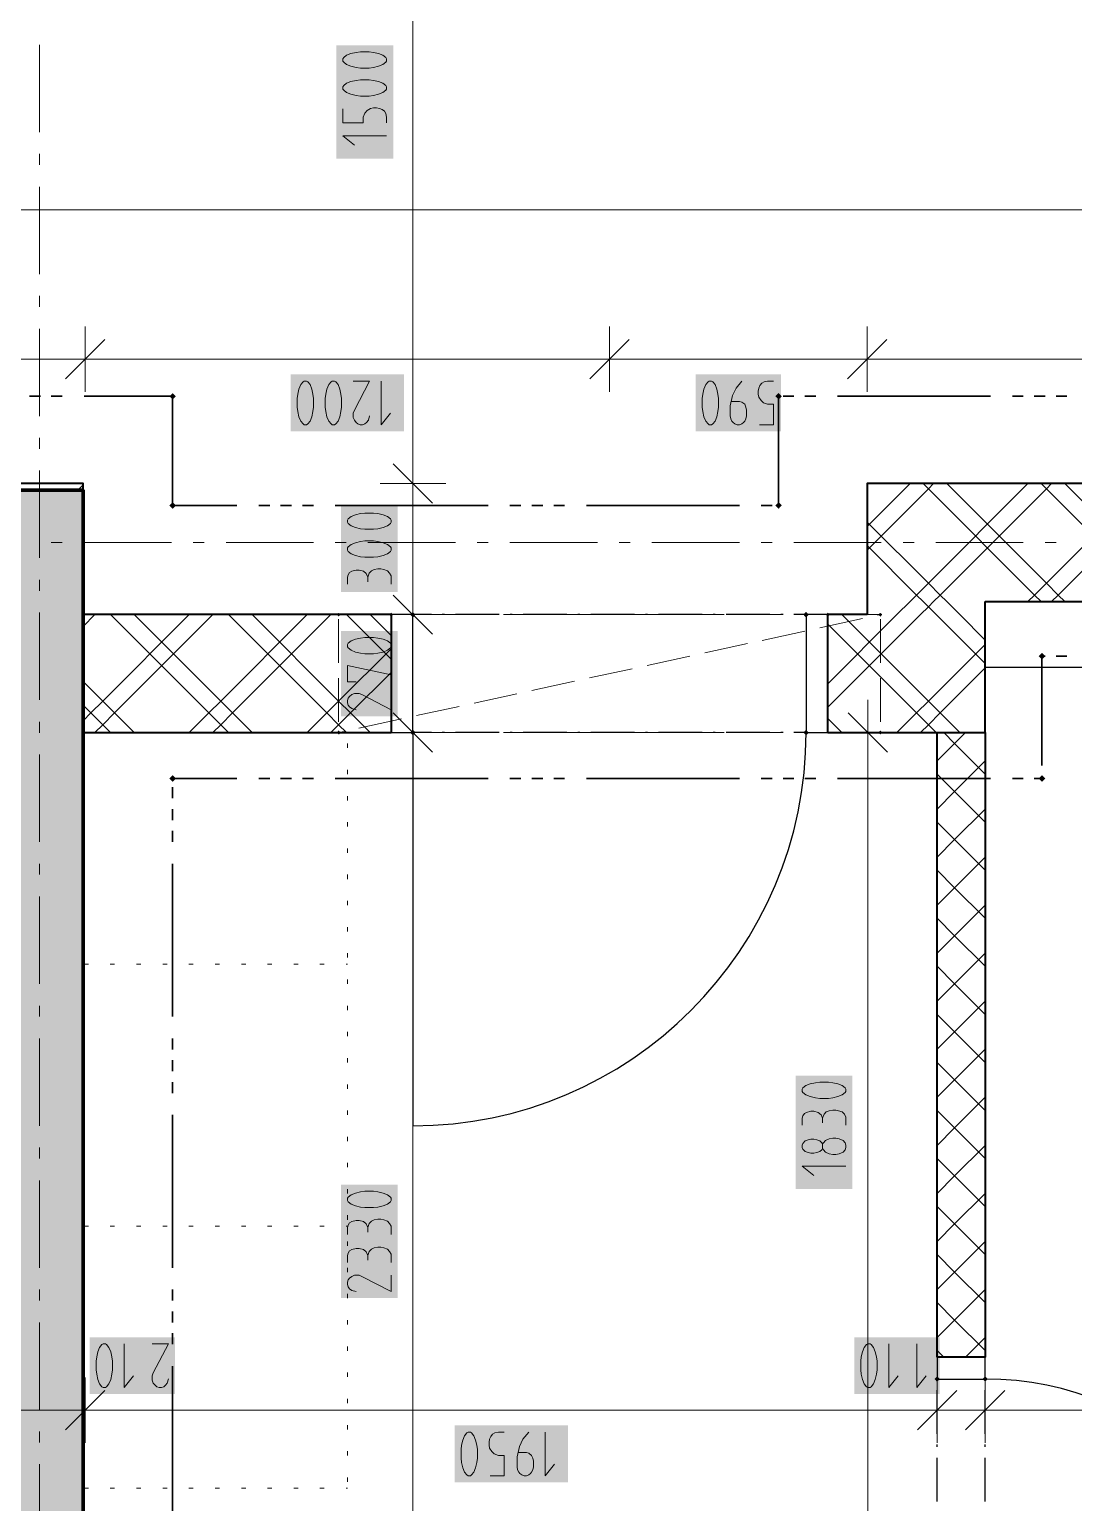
# Model space of a CAD drawing. Header units: millimetres. Extents: x 0 to 594, y 0 to 420.
# Drawn here: x 418.03 to 442.19, y 220.11 to 254.21 of the extents above; entities that cross this region are included whole.
import ezdxf

# ---------------------------------------------------------------- set-up
doc = ezdxf.new("R2010")
doc.units = ezdxf.units.MM
doc.header["$LTSCALE"] = 8
for name, color, linetype in [('PDF_Dvere', 7, 'Continuous'), ('PDF_Instalacni prizdivka do 1m', 7, 'Continuous'), ('PDF_Koty delkove', 7, 'Continuous'), ('PDF_Nabytek', 7, 'Continuous'), ('PDF_Osy hlavni', 7, 'Continuous'), ('PDF_Pozarni useky', 7, 'Continuous'), ('PDF_Preklady', 7, 'Continuous'), ('PDF_Pricky zdene', 7, 'Continuous'), ('PDF_Steny akusticke', 7, 'Continuous'), ('PDF_Steny obvodove nosne', 7, 'Continuous')]:
    doc.layers.add(name, color=color, linetype=linetype)

msp = doc.modelspace()

# ---------------------------------------------------------------- linework, layer by layer
at = {"layer": 'PDF_Dvere', "lineweight": 25}
for points in [[(426.902, 240.661), (426.396, 240.661), (426.396, 237.931), (426.902, 237.931)], [(436.506, 240.661), (436, 240.661), (436, 237.931), (436.506, 237.931)], [(439.033, 223.474), (439.033, 222.969), (440.145, 222.969), (440.145, 223.474)]]:
    msp.add_lwpolyline(points, close=True, dxfattribs=at)
for points in [[(427.329, 240.661), (426.902, 240.661)], [(427.632, 240.661), (427.582, 240.661)], [(428.896, 240.661), (427.885, 240.661)], [(429.199, 240.661), (429.149, 240.661)], [(430.463, 240.661), (429.452, 240.661)], [(430.766, 240.661), (430.716, 240.661)], [(432.03, 240.661), (431.019, 240.661)], [(432.333, 240.661), (432.283, 240.661)], [(433.597, 240.661), (432.586, 240.661)], [(433.9, 240.661), (433.85, 240.661)], [(435.164, 240.661), (434.153, 240.661)], [(435.467, 240.661), (435.417, 240.661)], [(436, 240.661), (435.72, 240.661)], [(427.632, 237.931), (427.582, 237.931)], [(428.896, 237.931), (427.885, 237.931)], [(429.199, 237.931), (429.149, 237.931)], [(430.463, 237.931), (429.452, 237.931)], [(430.766, 237.931), (430.716, 237.931)], [(432.03, 237.931), (431.019, 237.931)], [(432.333, 237.931), (432.283, 237.931)], [(433.597, 237.931), (432.586, 237.931)], [(433.9, 237.931), (433.85, 237.931)], [(435.164, 237.931), (434.153, 237.931)], [(435.467, 237.931), (435.417, 237.931)], [(439.033, 222.966), (439.033, 222.969)], [(439.033, 221.703), (439.033, 222.714)], [(440.145, 221.703), (440.145, 222.714)], [(439.033, 221.399), (439.033, 221.45)], [(440.145, 221.399), (440.145, 221.45)], [(439.033, 220.136), (439.033, 221.147)], [(440.145, 220.136), (440.145, 221.147)]]:
    msp.add_lwpolyline(points, dxfattribs=at)
for points in [[(427.329, 237.931), (426.902, 237.931), (426.902, 228.832, 0.414213), (436, 237.931), (435.72, 237.931)], [(440.145, 216.446), (440.145, 215.892), (447.222, 215.892, 0.414213), (440.145, 222.969), (440.145, 222.966)]]:
    msp.add_lwpolyline(points, format="xyb", dxfattribs=at)
at = {"layer": 'PDF_Dvere', "lineweight": 25, "transparency": 33554559}
for points in [[(426.965, 240.661), (426.902, 240.597), (426.902, 240.724), (426.839, 240.661)], [(436.064, 240.661), (436, 240.597), (436, 240.724), (435.937, 240.661)], [(426.965, 237.931), (426.902, 237.868), (426.902, 237.994), (426.839, 237.931)], [(436.064, 237.931), (436, 237.868), (436, 237.994), (435.937, 237.931)], [(439.033, 222.905), (438.97, 222.969), (439.097, 222.969), (439.033, 223.032)], [(440.145, 222.905), (440.082, 222.969), (440.209, 222.969), (440.145, 223.032)]]:
    msp.add_solid(points, dxfattribs=at)
at = {"layer": 'PDF_Instalacni prizdivka do 1m', "lineweight": 25}
msp.add_lwpolyline([(449.194, 240.964), (440.145, 240.964), (440.145, 239.448), (449.194, 239.448)], close=True, dxfattribs=at)
at = {"layer": 'PDF_Koty delkove', "lineweight": 18}
for points in [[(426.902, 158.52), (426.902, 191.358), (426.902, 209.203), (426.902, 212.91), (426.902, 214.375), (426.902, 237.931), (426.902, 240.661), (426.902, 243.694), (426.902, 258.858), (426.902, 261.891), (426.902, 264.621), (426.902, 288.176), (426.902, 289.642), (426.902, 344.032)], [(425.888, 253.69), (425.686, 253.69), (425.586, 253.676), (425.468, 253.649), (425.367, 253.609), (425.299, 253.556), (425.283, 253.528), (425.283, 253.475), (425.299, 253.447), (425.367, 253.394), (425.468, 253.353), (425.586, 253.325), (425.686, 253.312), (425.888, 253.312), (425.99, 253.325), (426.108, 253.353), (426.209, 253.394), (426.277, 253.447), (426.294, 253.475), (426.294, 253.528), (426.277, 253.556), (426.209, 253.609)], [(426.209, 253.609), (426.108, 253.649), (425.99, 253.676), (425.888, 253.69)], [(425.283, 252.367), (425.283, 252.043), (425.754, 252.043), (425.754, 252.178), (425.788, 252.272), (425.839, 252.327), (425.923, 252.38), (425.99, 252.394), (426.057, 252.394), (426.125, 252.38)], [(426.125, 252.38), (426.192, 252.353), (426.242, 252.313), (426.277, 252.259), (426.294, 252.178), (426.294, 252.043)], [(426.294, 251.746), (425.283, 251.746), (425.552, 251.53)], [(511.924, 250.029), (492.486, 250.029), (472.901, 250.029), (471.435, 250.029), (163.798, 250.029)], [(419.32, 247.333), (419.32, 246.575), (419.32, 245.817)], [(431.451, 247.333), (431.451, 246.575), (431.451, 245.817)], [(437.416, 247.333), (437.416, 246.575), (437.416, 245.817)], [(419.774, 247.03), (418.865, 246.12)], [(431.906, 247.03), (430.996, 246.12)], [(437.871, 247.03), (436.961, 246.12)], [(545.994, 246.575), (534.57, 246.575), (511.924, 246.575), (503.432, 246.575), (489.678, 246.575), (489.075, 246.575), (487.106, 246.575), (483.01, 246.575), (472.901, 246.575), (471.435, 246.575), (470.074, 246.575), (437.416, 246.575), (431.451, 246.575), (419.32, 246.575), (408.047, 246.575)], [(424.238, 245.362), (424.264, 245.243), (424.305, 245.142), (424.358, 245.075), (424.386, 245.058), (424.439, 245.058), (424.467, 245.075), (424.52, 245.142), (424.561, 245.243), (424.589, 245.362), (424.602, 245.462), (424.602, 245.664), (424.589, 245.765), (424.561, 245.883), (424.52, 245.985), (424.467, 246.052), (424.439, 246.069), (424.386, 246.069), (424.358, 246.052), (424.305, 245.985), (424.264, 245.883), (424.238, 245.765), (424.224, 245.664)], [(425.52, 246.069), (425.898, 246.069), (425.547, 245.395), (425.52, 245.327), (425.52, 245.226), (425.547, 245.16), (425.587, 245.109), (425.628, 245.075), (425.682, 245.058), (425.736, 245.058), (425.79, 245.075), (425.83, 245.109), (425.871, 245.16), (425.898, 245.26)], [(426.168, 246.069), (426.168, 245.058), (426.384, 245.327)], [(433.933, 245.883), (433.893, 245.985), (433.839, 246.052), (433.812, 246.069), (433.758, 246.069), (433.731, 246.052), (433.677, 245.985), (433.637, 245.883), (433.61, 245.765), (433.596, 245.664)], [(433.596, 245.664), (433.596, 245.462), (433.61, 245.362), (433.637, 245.243), (433.677, 245.142), (433.731, 245.075), (433.758, 245.058), (433.812, 245.058), (433.839, 245.075), (433.893, 245.142), (433.933, 245.243), (433.961, 245.362), (433.974, 245.462), (433.974, 245.664), (433.961, 245.765), (433.933, 245.883)], [(434.514, 246.069), (434.379, 245.901), (434.298, 245.732), (434.244, 245.496), (434.244, 245.26), (434.258, 245.193), (434.285, 245.142), (434.311, 245.109), (434.352, 245.075), (434.406, 245.058), (434.46, 245.058), (434.514, 245.075), (434.554, 245.109), (434.581, 245.142), (434.609, 245.193), (434.623, 245.26), (434.623, 245.395), (434.609, 245.462), (434.581, 245.53), (434.514, 245.58), (434.46, 245.597), (434.271, 245.597)], [(434.919, 245.058), (435.243, 245.058), (435.243, 245.53), (435.108, 245.53), (435.014, 245.564), (434.96, 245.615), (434.906, 245.698), (434.892, 245.765), (434.892, 245.833), (434.906, 245.901), (434.933, 245.967), (434.973, 246.018), (435.027, 246.052), (435.108, 246.069), (435.243, 246.069)], [(424.224, 245.664), (424.224, 245.462), (424.238, 245.362)], [(427.357, 243.239), (426.447, 244.149)], [(427.66, 243.694), (426.902, 243.694), (426.144, 243.694)], [(425.991, 242.366), (425.789, 242.366), (425.689, 242.353), (425.57, 242.326), (425.469, 242.285), (425.401, 242.232), (425.385, 242.204), (425.385, 242.151), (425.401, 242.123), (425.469, 242.07)], [(425.469, 242.07), (425.57, 242.029), (425.689, 242.002), (425.789, 241.988), (425.991, 241.988), (426.092, 242.002), (426.21, 242.029), (426.311, 242.07), (426.379, 242.123), (426.396, 242.151), (426.396, 242.204), (426.379, 242.232), (426.311, 242.285), (426.21, 242.326), (426.092, 242.353), (425.991, 242.366)], [(425.385, 241.368), (425.385, 241.53), (425.401, 241.584), (425.436, 241.637), (425.486, 241.665), (425.586, 241.692), (425.654, 241.692), (425.755, 241.665), (425.823, 241.611), (425.856, 241.53), (425.856, 241.422)], [(426.396, 241.368), (426.396, 241.556), (426.362, 241.624), (426.311, 241.678), (426.227, 241.705), (426.16, 241.718), (426.092, 241.718), (426.008, 241.705), (425.941, 241.678), (425.891, 241.624), (425.856, 241.53)], [(427.357, 240.206), (426.447, 241.116)], [(427.66, 240.661), (426.902, 240.661), (426.144, 240.661)], [(425.991, 240.133), (425.789, 240.133), (425.689, 240.119), (425.57, 240.093), (425.469, 240.052), (425.401, 239.999), (425.385, 239.971), (425.385, 239.918), (425.401, 239.89), (425.469, 239.837), (425.57, 239.796), (425.689, 239.769), (425.789, 239.755), (425.991, 239.755), (426.092, 239.769), (426.21, 239.796), (426.311, 239.837), (426.379, 239.89), (426.396, 239.918), (426.396, 239.971), (426.379, 239.999), (426.311, 240.052), (426.21, 240.093), (426.092, 240.119), (425.991, 240.133)], [(425.586, 239.107), (425.385, 239.107), (425.385, 239.485), (426.396, 239.27)], [(426.396, 238.837), (426.396, 238.459), (425.722, 238.81), (425.654, 238.837), (425.553, 238.837), (425.486, 238.81), (425.436, 238.77), (425.401, 238.729), (425.385, 238.675), (425.385, 238.622), (425.401, 238.567), (425.436, 238.527), (425.486, 238.486), (425.586, 238.459)], [(437.428, 237.931), (437.428, 238.689)], [(427.357, 237.476), (426.447, 238.386)], [(437.883, 237.476), (436.973, 238.386)], [(427.66, 237.931), (426.902, 237.931), (426.144, 237.931)], [(438.186, 237.931), (437.428, 237.931), (436.67, 237.931)], [(437.428, 214.375), (437.428, 219.43), (437.428, 237.931)], [(436.517, 229.842), (436.315, 229.842), (436.215, 229.828), (436.097, 229.802), (435.996, 229.761), (435.928, 229.708), (435.912, 229.68), (435.912, 229.627), (435.928, 229.599), (435.996, 229.546), (436.097, 229.505), (436.215, 229.477), (436.315, 229.464), (436.517, 229.464), (436.618, 229.477), (436.737, 229.505), (436.838, 229.546)], [(436.838, 229.546), (436.905, 229.599), (436.923, 229.627), (436.923, 229.68), (436.905, 229.708), (436.838, 229.761), (436.737, 229.802), (436.618, 229.828), (436.517, 229.842)], [(435.912, 228.843), (435.912, 229.005), (435.928, 229.059), (435.962, 229.113), (436.013, 229.14), (436.113, 229.167), (436.181, 229.167), (436.282, 229.14), (436.349, 229.086), (436.383, 229.005), (436.383, 228.897)], [(436.923, 228.843), (436.923, 229.032), (436.888, 229.099), (436.838, 229.153), (436.754, 229.18), (436.686, 229.194), (436.618, 229.194), (436.534, 229.18), (436.468, 229.153), (436.417, 229.099), (436.383, 229.005)], [(436.113, 228.195), (436.046, 228.209), (435.978, 228.236), (435.928, 228.29), (435.912, 228.33), (435.912, 228.384), (435.928, 228.424), (435.978, 228.479), (436.046, 228.505), (436.113, 228.519), (436.181, 228.519), (436.248, 228.505), (436.315, 228.479), (436.366, 228.438), (436.383, 228.411)], [(436.383, 228.303), (436.366, 228.276), (436.315, 228.236), (436.248, 228.209), (436.181, 228.195), (436.113, 228.195)], [(436.923, 227.898), (435.912, 227.898), (436.181, 227.682)], [(425.385, 226.316), (425.385, 226.478), (425.401, 226.532), (425.436, 226.586), (425.486, 226.613), (425.586, 226.64), (425.654, 226.64), (425.755, 226.613), (425.823, 226.559), (425.856, 226.478), (425.856, 226.37)], [(426.311, 226.626), (426.227, 226.653), (426.16, 226.667), (426.092, 226.667), (426.008, 226.653), (425.941, 226.626), (425.891, 226.572), (425.856, 226.478)], [(426.396, 226.316), (426.396, 226.505), (426.362, 226.572), (426.311, 226.626)], [(425.385, 225.668), (425.385, 225.83), (425.401, 225.884), (425.436, 225.937), (425.486, 225.965), (425.586, 225.992), (425.654, 225.992), (425.755, 225.965), (425.823, 225.911), (425.856, 225.83), (425.856, 225.722)], [(426.396, 225.668), (426.396, 225.856), (426.362, 225.924), (426.311, 225.978), (426.227, 226.005), (426.16, 226.018), (426.092, 226.018), (426.008, 226.005), (425.941, 225.978), (425.891, 225.924), (425.856, 225.83)], [(426.396, 225.37), (426.396, 224.992), (425.722, 225.344), (425.654, 225.37), (425.553, 225.37), (425.486, 225.344), (425.436, 225.303), (425.401, 225.263), (425.385, 225.208), (425.385, 225.155), (425.401, 225.101), (425.436, 225.06), (425.486, 225.02), (425.586, 224.992)], [(419.907, 222.96), (419.934, 223.079), (419.948, 223.179), (419.948, 223.381), (419.934, 223.482), (419.907, 223.6), (419.866, 223.701), (419.813, 223.769), (419.785, 223.786), (419.732, 223.786), (419.704, 223.769), (419.651, 223.701), (419.61, 223.6), (419.584, 223.482), (419.57, 223.381)], [(420.218, 223.786), (420.218, 222.775), (420.433, 223.044)], [(420.866, 223.786), (421.244, 223.786), (420.893, 223.112), (420.866, 223.044), (420.866, 222.943), (420.893, 222.876), (420.933, 222.826), (420.974, 222.792), (421.028, 222.775), (421.081, 222.775), (421.136, 222.792), (421.176, 222.826), (421.217, 222.876), (421.244, 222.977)], [(437.602, 222.961), (437.63, 223.079), (437.643, 223.179), (437.643, 223.381), (437.63, 223.482), (437.602, 223.601), (437.561, 223.702), (437.508, 223.769), (437.48, 223.787), (437.427, 223.787), (437.399, 223.769), (437.346, 223.702), (437.305, 223.601), (437.279, 223.482), (437.265, 223.381)], [(437.913, 223.787), (437.913, 222.776), (438.129, 223.045)], [(438.561, 223.787), (438.561, 222.776), (438.777, 223.045)], [(419.57, 223.381), (419.57, 223.179), (419.584, 223.079), (419.61, 222.96), (419.651, 222.859), (419.704, 222.792), (419.732, 222.775), (419.785, 222.775), (419.813, 222.792), (419.866, 222.859), (419.907, 222.96)], [(437.265, 223.381), (437.265, 223.179), (437.279, 223.079), (437.305, 222.961), (437.346, 222.86), (437.399, 222.792), (437.427, 222.776), (437.48, 222.776), (437.508, 222.792), (437.561, 222.86), (437.602, 222.961)], [(419.32, 223.006), (419.32, 222.248), (419.32, 221.49)], [(439.033, 223.006), (439.033, 222.248), (439.033, 221.49)], [(440.145, 222.248), (440.145, 223.006)], [(419.774, 222.703), (418.865, 221.793)], [(439.488, 222.703), (438.578, 221.793)], [(440.6, 222.703), (439.691, 221.793)], [(417.197, 222.248), (419.32, 222.248), (439.033, 222.248), (440.145, 222.248), (449.194, 222.248), (456.725, 222.248), (458.443, 222.248), (459.303, 222.248), (461.73, 222.248), (462.589, 222.248), (464.308, 222.248), (480.887, 222.248), (483.01, 222.248), (495.142, 222.248)], [(440.145, 222.248), (440.145, 221.49)], [(428.69, 220.731), (429.014, 220.731), (429.014, 221.203), (428.879, 221.203), (428.785, 221.237), (428.73, 221.288), (428.677, 221.371), (428.663, 221.438), (428.663, 221.506), (428.677, 221.574), (428.704, 221.64), (428.744, 221.691), (428.798, 221.725), (428.879, 221.742)], [(428.879, 221.742), (429.014, 221.742)], [(429.581, 221.742), (429.446, 221.574), (429.365, 221.405), (429.311, 221.169), (429.311, 220.933), (429.325, 220.866), (429.352, 220.815), (429.378, 220.782), (429.419, 220.748), (429.473, 220.731), (429.527, 220.731), (429.581, 220.748), (429.621, 220.782), (429.648, 220.815), (429.676, 220.866), (429.69, 220.933), (429.69, 221.068), (429.676, 221.135), (429.648, 221.203), (429.581, 221.253), (429.527, 221.27), (429.338, 221.27)], [(429.959, 221.742), (429.959, 220.731), (430.175, 221)]]:
    msp.add_lwpolyline(points, dxfattribs=at)
for points in [[(425.888, 253.042), (425.686, 253.042), (425.586, 253.028), (425.468, 253.001), (425.367, 252.961), (425.299, 252.907), (425.283, 252.88), (425.283, 252.826), (425.299, 252.799), (425.367, 252.745), (425.468, 252.705), (425.586, 252.677), (425.686, 252.664), (425.888, 252.664), (425.99, 252.677), (426.108, 252.705), (426.209, 252.745), (426.277, 252.799), (426.294, 252.826), (426.294, 252.88), (426.277, 252.907), (426.209, 252.961), (426.108, 253.001), (425.99, 253.028)], [(424.872, 245.664), (424.872, 245.462), (424.886, 245.362), (424.913, 245.243), (424.953, 245.142), (425.007, 245.075), (425.034, 245.058), (425.088, 245.058), (425.115, 245.075), (425.169, 245.142), (425.209, 245.243), (425.237, 245.362), (425.25, 245.462), (425.25, 245.664), (425.237, 245.765), (425.209, 245.883), (425.169, 245.985), (425.115, 246.052), (425.088, 246.069), (425.034, 246.069), (425.007, 246.052), (424.953, 245.985), (424.913, 245.883), (424.886, 245.765)], [(425.991, 243.014), (425.789, 243.014), (425.689, 243.001), (425.57, 242.974), (425.469, 242.933), (425.401, 242.88), (425.385, 242.852), (425.385, 242.799), (425.401, 242.771), (425.469, 242.718), (425.57, 242.677), (425.689, 242.65), (425.789, 242.636), (425.991, 242.636), (426.092, 242.65), (426.21, 242.677), (426.311, 242.718), (426.379, 242.771), (426.396, 242.799), (426.396, 242.852), (426.379, 242.88), (426.311, 242.933), (426.21, 242.974), (426.092, 243.001)], [(436.686, 228.546), (436.618, 228.546), (436.534, 228.532), (436.45, 228.492), (436.4, 228.438), (436.383, 228.411), (436.383, 228.303), (436.4, 228.276), (436.45, 228.222), (436.534, 228.181), (436.618, 228.168), (436.686, 228.168), (436.77, 228.181), (436.855, 228.222), (436.905, 228.276), (436.923, 228.33), (436.923, 228.384), (436.905, 228.438), (436.855, 228.492), (436.77, 228.532)], [(425.991, 227.315), (425.789, 227.315), (425.689, 227.301), (425.57, 227.274), (425.469, 227.234), (425.401, 227.18), (425.385, 227.153), (425.385, 227.099), (425.401, 227.072), (425.469, 227.018), (425.57, 226.978), (425.689, 226.95), (425.789, 226.936), (425.991, 226.936), (426.092, 226.95), (426.21, 226.978), (426.311, 227.018), (426.379, 227.072), (426.396, 227.099), (426.396, 227.153), (426.379, 227.18), (426.311, 227.234), (426.21, 227.274), (426.092, 227.301)], [(428.015, 221.337), (428.015, 221.135), (428.029, 221.035), (428.056, 220.916), (428.096, 220.815), (428.15, 220.748), (428.177, 220.731), (428.231, 220.731), (428.258, 220.748), (428.312, 220.815), (428.352, 220.916), (428.38, 221.035), (428.393, 221.135), (428.393, 221.337), (428.38, 221.438), (428.352, 221.556), (428.312, 221.658), (428.258, 221.725), (428.231, 221.742), (428.177, 221.742), (428.15, 221.725), (428.096, 221.658), (428.056, 221.556), (428.029, 221.438)]]:
    msp.add_lwpolyline(points, close=True, dxfattribs=at)
at = {"layer": 'PDF_Koty delkove', "color": 7, "lineweight": 18, "true_color": 0xffffff, "transparency": 33554559}
for points in [[(426.446, 251.216), (426.446, 253.841), (425.131, 251.216), (425.131, 253.841)], [(426.698, 246.221), (424.073, 246.221), (426.698, 244.907), (424.073, 244.907)], [(435.422, 246.221), (433.445, 246.221), (435.422, 244.907), (433.445, 244.907)], [(426.548, 241.188), (426.548, 243.166), (425.234, 241.188), (425.234, 243.166)], [(426.548, 238.307), (426.548, 240.285), (425.234, 238.307), (425.234, 240.285)], [(437.074, 227.368), (437.074, 229.993), (435.76, 227.368), (435.76, 229.993)], [(426.548, 224.841), (426.548, 227.466), (425.234, 224.841), (425.234, 227.466)], [(421.396, 223.938), (419.418, 223.938), (421.396, 222.624), (419.418, 222.624)], [(439.091, 223.938), (437.114, 223.938), (439.091, 222.624), (437.114, 222.624)], [(430.489, 221.894), (427.864, 221.894), (430.489, 220.58), (427.864, 220.58)]]:
    msp.add_solid(points, dxfattribs=at)
at = {"layer": 'PDF_Nabytek', "lineweight": 13}
for points in [[(425.385, 237.931), (425.385, 237.931)], [(425.385, 237.575), (425.385, 237.676)], [(425.385, 236.968), (425.385, 237.069)], [(425.385, 236.362), (425.385, 236.463)], [(425.385, 235.755), (425.385, 235.856)], [(425.385, 235.149), (425.385, 235.25)], [(425.385, 234.542), (425.385, 234.643)], [(425.385, 233.935), (425.385, 234.036)], [(425.385, 233.329), (425.385, 233.43)], [(419.392, 232.573), (419.32, 232.573)], [(419.32, 232.573), (419.32, 232.573)], [(419.999, 232.573), (419.898, 232.573)], [(420.605, 232.573), (420.504, 232.573)], [(421.212, 232.573), (421.111, 232.573)], [(421.819, 232.573), (421.717, 232.573)], [(422.425, 232.573), (422.324, 232.573)], [(423.032, 232.573), (422.931, 232.573)], [(423.638, 232.573), (423.537, 232.573)], [(424.245, 232.573), (424.144, 232.573)], [(424.851, 232.573), (424.75, 232.573)], [(425.385, 232.573), (425.357, 232.573)], [(425.385, 232.722), (425.385, 232.823)], [(425.385, 232.573), (425.385, 232.573)], [(425.385, 232.116), (425.385, 232.217)], [(425.385, 231.509), (425.385, 231.61)], [(425.385, 230.902), (425.385, 231.004)], [(425.385, 230.296), (425.385, 230.397)], [(425.385, 229.689), (425.385, 229.79)], [(425.385, 229.083), (425.385, 229.184)], [(425.385, 228.476), (425.385, 228.577)], [(425.385, 227.87), (425.385, 227.971)], [(425.385, 227.263), (425.385, 227.364)], [(425.385, 226.656), (425.385, 226.758)], [(419.392, 226.507), (419.32, 226.507)], [(419.32, 226.507), (419.32, 226.507)], [(419.999, 226.507), (419.898, 226.507)], [(420.605, 226.507), (420.504, 226.507)], [(421.212, 226.507), (421.111, 226.507)], [(421.819, 226.507), (421.717, 226.507)], [(422.425, 226.507), (422.324, 226.507)], [(423.032, 226.507), (422.931, 226.507)], [(423.638, 226.507), (423.537, 226.507)], [(424.245, 226.507), (424.144, 226.507)], [(424.851, 226.507), (424.75, 226.507)], [(425.385, 226.507), (425.357, 226.507)], [(425.385, 226.507), (425.385, 226.507)], [(425.385, 226.05), (425.385, 226.151)], [(425.385, 225.443), (425.385, 225.544)], [(425.385, 224.837), (425.385, 224.938)], [(425.385, 224.23), (425.385, 224.331)], [(425.385, 223.624), (425.385, 223.725)], [(425.385, 223.017), (425.385, 223.118)], [(425.385, 222.41), (425.385, 222.511)], [(425.385, 221.804), (425.385, 221.905)], [(425.385, 221.197), (425.385, 221.298)], [(425.385, 220.591), (425.385, 220.692)], [(419.392, 220.441), (419.32, 220.441)], [(419.32, 220.441), (419.32, 220.441)], [(419.999, 220.441), (419.898, 220.441)], [(420.605, 220.441), (420.504, 220.441)], [(421.212, 220.441), (421.111, 220.441)], [(421.819, 220.441), (421.717, 220.441)], [(422.425, 220.441), (422.324, 220.441)], [(423.032, 220.441), (422.931, 220.441)], [(423.638, 220.441), (423.537, 220.441)], [(424.245, 220.441), (424.144, 220.441)], [(424.851, 220.441), (424.75, 220.441)], [(425.385, 220.441), (425.357, 220.441)], [(425.385, 220.441), (425.385, 220.441)]]:
    msp.add_lwpolyline(points, dxfattribs=at)
at = {"layer": 'PDF_Osy hlavni', "lineweight": 18}
for points in [[(418.258, 251.83), (418.258, 253.851)], [(418.258, 251.071), (418.258, 251.324)], [(418.258, 248.544), (418.258, 250.566)], [(418.258, 247.786), (418.258, 248.038)], [(418.258, 245.258), (418.258, 247.28)], [(418.258, 244.5), (418.258, 244.753)], [(418.258, 241.973), (418.258, 243.995)], [(418.786, 242.329), (418.533, 242.329)], [(421.313, 242.329), (419.291, 242.329)], [(422.071, 242.329), (421.819, 242.329)], [(424.599, 242.329), (422.577, 242.329)], [(425.357, 242.329), (425.104, 242.329)], [(427.884, 242.329), (425.862, 242.329)], [(428.643, 242.329), (428.39, 242.329)], [(431.17, 242.329), (429.148, 242.329)], [(431.928, 242.329), (431.675, 242.329)], [(434.456, 242.329), (432.434, 242.329)], [(435.214, 242.329), (434.961, 242.329)], [(437.741, 242.329), (435.719, 242.329)], [(438.5, 242.329), (438.247, 242.329)], [(441.027, 242.329), (439.005, 242.329)], [(441.785, 242.329), (441.532, 242.329)], [(418.258, 241.214), (418.258, 241.467)], [(418.258, 238.687), (418.258, 240.709)], [(418.258, 237.929), (418.258, 238.181)], [(418.258, 235.401), (418.258, 237.423)], [(418.258, 234.643), (418.258, 234.896)], [(418.258, 232.116), (418.258, 234.138)], [(418.258, 231.357), (418.258, 231.61)], [(418.258, 228.83), (418.258, 230.852)], [(418.258, 228.072), (418.258, 228.325)], [(418.258, 225.544), (418.258, 227.566)], [(418.258, 224.786), (418.258, 225.039)], [(418.258, 222.259), (418.258, 224.281)], [(418.258, 221.5), (418.258, 221.753)], [(418.258, 218.973), (418.258, 220.995)]]:
    msp.add_lwpolyline(points, dxfattribs=at)
at = {"layer": 'PDF_Pozarni useky', "lineweight": 30}
for points in [[(418.28, 245.716), (418.027, 245.716)], [(418.786, 245.716), (418.533, 245.716)], [(421.341, 245.716), (419.291, 245.716)], [(421.341, 243.188), (421.341, 245.716)], [(435.364, 243.188), (435.364, 245.716)], [(435.719, 245.716), (435.467, 245.716)], [(436.225, 245.716), (435.972, 245.716)], [(440.269, 245.716), (436.73, 245.716)], [(441.027, 245.716), (440.774, 245.716)], [(441.532, 245.716), (441.28, 245.716)], [(442.038, 245.716), (441.785, 245.716)], [(422.83, 243.188), (421.341, 243.188)], [(423.588, 243.188), (423.335, 243.188)], [(424.093, 243.188), (423.84, 243.188)], [(424.599, 243.188), (424.346, 243.188)], [(428.643, 243.188), (425.104, 243.188)], [(429.401, 243.188), (429.148, 243.188)], [(429.906, 243.188), (429.654, 243.188)], [(430.412, 243.188), (430.159, 243.188)], [(434.456, 243.188), (430.917, 243.188)], [(435.214, 243.188), (434.961, 243.188)], [(441.532, 239.7), (441.46, 239.7)], [(441.46, 237.17), (441.46, 239.7)], [(442.038, 239.7), (441.785, 239.7)], [(422.83, 236.87), (421.341, 236.87)], [(421.341, 236.412), (421.341, 236.665)], [(423.588, 236.87), (423.335, 236.87)], [(424.093, 236.87), (423.84, 236.87)], [(424.599, 236.87), (424.346, 236.87)], [(428.643, 236.87), (425.104, 236.87)], [(429.401, 236.87), (429.148, 236.87)], [(429.906, 236.87), (429.654, 236.87)], [(430.412, 236.87), (430.159, 236.87)], [(434.456, 236.87), (430.917, 236.87)], [(435.214, 236.87), (434.961, 236.87)], [(435.719, 236.87), (435.467, 236.87)], [(436.225, 236.87), (435.972, 236.87)], [(440.269, 236.87), (436.73, 236.87)], [(441.027, 236.87), (440.774, 236.87)], [(441.46, 236.87), (441.28, 236.87)], [(421.341, 235.907), (421.341, 236.16)], [(421.341, 235.401), (421.341, 235.654)], [(421.341, 231.357), (421.341, 234.896)], [(421.341, 230.599), (421.341, 230.852)], [(421.341, 230.094), (421.341, 230.346)], [(421.341, 229.588), (421.341, 229.841)], [(421.341, 225.544), (421.341, 229.083)], [(421.341, 224.786), (421.341, 225.039)], [(421.341, 224.281), (421.341, 224.533)], [(421.341, 223.775), (421.341, 224.028)], [(421.341, 219.731), (421.341, 223.27)]]:
    msp.add_lwpolyline(points, dxfattribs=at)
at = {"layer": 'PDF_Pozarni useky', "lineweight": 30, "transparency": 33554559}
for points in [[(421.341, 245.64), (421.266, 245.716), (421.417, 245.716), (421.341, 245.791)], [(421.417, 245.716), (421.341, 245.64), (421.341, 245.791), (421.266, 245.716)], [(435.439, 245.716), (435.364, 245.64), (435.364, 245.791), (435.288, 245.716)], [(435.364, 245.64), (435.288, 245.716), (435.439, 245.716), (435.364, 245.791)], [(421.341, 243.112), (421.266, 243.188), (421.417, 243.188), (421.341, 243.264)], [(421.417, 243.188), (421.341, 243.112), (421.341, 243.264), (421.266, 243.188)], [(435.439, 243.188), (435.364, 243.112), (435.364, 243.264), (435.288, 243.188)], [(435.364, 243.112), (435.288, 243.188), (435.439, 243.188), (435.364, 243.264)], [(441.536, 239.7), (441.46, 239.624), (441.46, 239.776), (441.384, 239.7)], [(441.46, 239.624), (441.384, 239.7), (441.536, 239.7), (441.46, 239.776)], [(421.341, 236.794), (421.266, 236.87), (421.417, 236.87), (421.341, 236.945)], [(421.417, 236.87), (421.341, 236.794), (421.341, 236.945), (421.266, 236.87)], [(441.46, 236.794), (441.384, 236.87), (441.536, 236.87), (441.46, 236.945)], [(441.536, 236.87), (441.46, 236.794), (441.46, 236.945), (441.384, 236.87)]]:
    msp.add_solid(points, dxfattribs=at)
at = {"layer": 'PDF_Preklady', "lineweight": 18}
for points in [[(425.915, 240.661), (425.183, 240.661)], [(425.183, 239.548), (425.183, 240.559)], [(426.396, 240.661), (426.268, 240.661)], [(427.279, 240.661), (426.396, 240.661)], [(428.644, 240.661), (427.633, 240.661)], [(430.009, 240.661), (428.998, 240.661)], [(431.374, 240.661), (430.363, 240.661)], [(432.739, 240.661), (431.728, 240.661)], [(434.103, 240.661), (433.092, 240.661)], [(435.468, 240.661), (434.457, 240.661)], [(436.506, 240.661), (435.822, 240.661)], [(436.321, 240.356), (437.309, 240.571)], [(436.833, 240.661), (436.506, 240.661)], [(437.719, 240.661), (437.187, 240.661)], [(437.655, 240.647), (437.719, 240.661)], [(437.719, 239.548), (437.719, 240.559)], [(434.987, 240.066), (435.975, 240.281)], [(432.32, 239.485), (433.308, 239.7)], [(433.654, 239.776), (434.642, 239.991)], [(430.987, 239.195), (431.975, 239.41)], [(425.183, 238.183), (425.183, 239.194)], [(429.653, 238.904), (430.641, 239.12)], [(437.719, 238.183), (437.719, 239.194)], [(428.32, 238.614), (429.308, 238.829)], [(426.986, 238.324), (427.974, 238.539)], [(425.653, 238.033), (426.64, 238.248)], [(425.183, 237.931), (425.307, 237.958)], [(425.915, 237.931), (425.183, 237.931)], [(425.183, 237.931), (425.183, 237.931)], [(427.279, 237.931), (426.268, 237.931)], [(428.644, 237.931), (427.633, 237.931)], [(430.009, 237.931), (428.998, 237.931)], [(431.374, 237.931), (430.363, 237.931)], [(432.739, 237.931), (431.728, 237.931)], [(434.103, 237.931), (433.092, 237.931)], [(435.468, 237.931), (434.457, 237.931)], [(436.833, 237.931), (435.822, 237.931)], [(437.719, 237.931), (437.187, 237.931)], [(437.719, 237.931), (437.719, 237.931)]]:
    msp.add_lwpolyline(points, dxfattribs=at)
at = {"layer": 'PDF_Preklady', "lineweight": 18, "transparency": 33554559}
for points in [[(425.229, 240.661), (425.183, 240.615), (425.183, 240.706), (425.138, 240.661)], [(425.183, 240.615), (425.138, 240.661), (425.229, 240.661), (425.183, 240.706)], [(426.442, 240.661), (426.396, 240.615), (426.396, 240.706), (426.351, 240.661)], [(426.442, 240.661), (426.396, 240.615), (426.396, 240.706), (426.351, 240.661)], [(436.551, 240.661), (436.506, 240.615), (436.506, 240.706), (436.46, 240.661)], [(436.551, 240.661), (436.506, 240.615), (436.506, 240.706), (436.46, 240.661)], [(437.719, 240.615), (437.674, 240.661), (437.765, 240.661), (437.719, 240.706)], [(437.765, 240.661), (437.719, 240.615), (437.719, 240.706), (437.674, 240.661)], [(437.675, 240.651), (437.709, 240.705), (437.729, 240.616), (437.764, 240.67)], [(425.229, 237.931), (425.183, 237.886), (425.183, 237.977), (425.138, 237.931)], [(425.183, 237.886), (425.138, 237.931), (425.229, 237.931), (425.183, 237.977)], [(425.139, 237.921), (425.173, 237.976), (425.193, 237.887), (425.228, 237.941)], [(437.719, 237.886), (437.674, 237.931), (437.765, 237.931), (437.719, 237.977)], [(437.765, 237.931), (437.719, 237.885), (437.719, 237.976), (437.674, 237.931)]]:
    msp.add_solid(points, dxfattribs=at)
at = {"layer": 'PDF_Pricky zdene', "lineweight": 40}
msp.add_lwpolyline([(439.033, 223.474), (439.033, 237.931), (440.145, 237.931), (440.145, 223.474), (439.033, 223.474)], dxfattribs=at)
at = {"layer": 'PDF_Pricky zdene', "lineweight": 9}
for points in [[(439.438, 237.678), (439.033, 237.274)], [(440.145, 236.971), (439.438, 237.678), (439.185, 237.931)], [(439.691, 237.931), (439.438, 237.678)], [(440.145, 235.859), (439.438, 236.566), (439.033, 236.971)], [(440.145, 237.274), (439.438, 236.566)], [(439.438, 236.566), (439.033, 236.162)], [(440.145, 236.162), (439.438, 235.454)], [(440.145, 234.747), (439.438, 235.454), (439.033, 235.859)], [(439.438, 235.454), (439.033, 235.05)], [(440.145, 235.05), (439.438, 234.342)], [(440.145, 233.634), (439.438, 234.342), (439.033, 234.747)], [(439.438, 234.342), (439.033, 233.938)], [(440.145, 233.938), (439.438, 233.23)], [(440.145, 232.522), (439.438, 233.23), (439.033, 233.634)], [(439.438, 233.23), (439.033, 232.826)], [(440.145, 232.826), (439.438, 232.118)], [(440.145, 231.41), (439.438, 232.118), (439.033, 232.522)], [(439.438, 232.118), (439.033, 231.714)], [(440.145, 231.714), (439.438, 231.006)], [(440.145, 230.298), (439.438, 231.006), (439.033, 231.41)], [(439.438, 231.006), (439.033, 230.602)], [(440.145, 230.602), (439.438, 229.894)], [(440.145, 229.186), (439.438, 229.894), (439.033, 230.298)], [(439.438, 229.894), (439.033, 229.49)], [(440.145, 229.49), (439.438, 228.782)], [(440.145, 228.074), (439.438, 228.782), (439.033, 229.186)], [(439.438, 228.782), (439.033, 228.377)], [(440.145, 228.377), (439.438, 227.67)], [(440.145, 226.962), (439.438, 227.67), (439.033, 228.074)], [(439.438, 227.67), (439.033, 227.265)], [(440.145, 227.265), (439.438, 226.558)], [(440.145, 225.85), (439.438, 226.558), (439.033, 226.962)], [(439.438, 226.558), (439.033, 226.153)], [(440.145, 226.153), (439.438, 225.446)], [(440.145, 224.738), (439.438, 225.446), (439.033, 225.85)], [(439.438, 225.446), (439.033, 225.041)], [(440.145, 225.041), (439.438, 224.334), (439.033, 223.929)], [(440.145, 223.626), (439.438, 224.334), (439.033, 224.738)], [(440.145, 223.929), (439.69, 223.474)], [(439.185, 223.474), (439.033, 223.626)]]:
    msp.add_lwpolyline(points, dxfattribs=at)
at = {"layer": 'PDF_Steny akusticke', "lineweight": 40}
for points in [[(410.777, 240.964), (417.197, 240.964), (417.247, 240.964), (417.247, 243.542), (419.269, 243.542), (419.269, 243.694), (410.777, 243.694)], [(449.194, 243.694), (437.416, 243.694), (437.416, 240.964)], [(440.145, 240.964), (449.194, 240.964), (449.194, 241.116)], [(437.416, 240.964), (437.416, 240.661)], [(440.145, 240.661), (440.145, 240.964)], [(426.396, 240.661), (419.32, 240.661), (419.269, 240.661), (419.269, 237.931), (419.32, 237.931), (425.183, 237.931), (426.396, 237.931)], [(426.396, 240.661), (426.396, 240.661), (426.396, 237.931)], [(436.506, 237.931), (436.506, 240.661), (436.506, 240.661)], [(437.416, 240.661), (436.506, 240.661)], [(436.506, 237.931), (437.719, 237.931), (439.033, 237.931), (440.145, 237.931), (440.145, 240.661)]]:
    msp.add_lwpolyline(points, dxfattribs=at)
at = {"layer": 'PDF_Steny akusticke', "lineweight": 9}
for points in [[(419.148, 243.542), (419.269, 243.663)], [(437.416, 242.703), (438.407, 243.694)], [(437.416, 242.157), (438.831, 243.572)], [(438.407, 240.964), (438.558, 241.116), (438.831, 241.389), (441.136, 243.694)], [(441.439, 240.964), (441.288, 241.116), (438.831, 243.572), (438.71, 243.694)], [(438.831, 243.572), (438.953, 243.694)], [(439.104, 241.116), (441.561, 243.572), (441.682, 243.694)], [(441.985, 240.964), (441.834, 241.116), (441.561, 241.389), (439.256, 243.694)], [(441.136, 240.964), (441.288, 241.116), (441.561, 241.389), (443.866, 243.694)], [(444.169, 240.964), (444.017, 241.116), (441.561, 243.572), (441.439, 243.694)], [(441.682, 240.964), (441.834, 241.116), (444.29, 243.572), (444.412, 243.694)], [(444.715, 240.964), (444.563, 241.116), (444.29, 241.389), (441.985, 243.694)], [(439.256, 240.964), (439.104, 241.116), (438.831, 241.389), (437.416, 242.804)], [(438.71, 240.964), (438.558, 241.116), (437.416, 242.258)], [(438.953, 240.964), (439.104, 241.116)], [(438.103, 240.661), (438.407, 240.964)], [(438.649, 240.661), (438.831, 240.843), (438.953, 240.964)], [(439.013, 240.661), (438.831, 240.843), (438.71, 240.964)], [(439.559, 240.661), (439.256, 240.964)], [(419.269, 240.388), (419.542, 240.661)], [(419.724, 238.659), (421.726, 240.661)], [(422.636, 237.931), (422.454, 238.113), (422.181, 238.386), (419.906, 240.661)], [(419.997, 238.386), (422.272, 240.661)], [(423.181, 237.931), (422.726, 238.386), (422.454, 238.659), (420.452, 240.661)], [(422.454, 238.659), (424.455, 240.661)], [(425.365, 237.931), (425.183, 238.113), (424.91, 238.386), (422.636, 240.661)], [(422.726, 238.386), (425.001, 240.661)], [(425.911, 237.931), (425.456, 238.386), (425.183, 238.659), (423.181, 240.661)], [(426.396, 239.63), (425.365, 240.661)], [(426.396, 240.175), (425.911, 240.661)], [(436.506, 239.063), (438.103, 240.661)], [(436.506, 238.517), (438.649, 240.661)], [(439.013, 237.931), (438.831, 238.113), (438.558, 238.386), (436.506, 240.438)], [(439.559, 237.931), (439.104, 238.386), (438.831, 238.659), (436.83, 240.661)], [(440.145, 239.528), (439.013, 240.661)], [(440.145, 240.074), (439.559, 240.661)], [(424.455, 237.931), (424.91, 238.386), (425.183, 238.659), (426.396, 239.872)], [(438.103, 237.931), (438.558, 238.386), (438.831, 238.659), (440.145, 239.973)], [(439.104, 238.386), (440.145, 239.427)], [(420.452, 237.931), (419.997, 238.386), (419.724, 238.659), (419.269, 239.114)], [(425.456, 238.386), (426.396, 239.326)], [(419.906, 237.931), (419.724, 238.113), (419.451, 238.386), (419.269, 238.568)], [(419.269, 238.204), (419.451, 238.386)], [(419.451, 238.386), (419.724, 238.659)], [(419.724, 238.113), (419.997, 238.386)], [(421.726, 237.931), (422.181, 238.386)], [(422.181, 238.386), (422.454, 238.659)], [(422.454, 238.113), (422.726, 238.386)], [(425.183, 238.113), (425.456, 238.386)], [(438.831, 238.113), (439.104, 238.386)], [(419.542, 237.931), (419.724, 238.113)], [(422.272, 237.931), (422.454, 238.113)], [(425.001, 237.931), (425.183, 238.113)], [(436.829, 237.931), (436.506, 238.255)], [(438.649, 237.931), (438.831, 238.113)]]:
    msp.add_lwpolyline(points, dxfattribs=at)
at = {"layer": 'PDF_Steny obvodove nosne', "lineweight": 70}
msp.add_lwpolyline([(419.269, 156.144), (419.269, 158.52), (419.269, 212.91), (419.269, 214.375), (419.269, 237.931), (419.269, 240.661), (419.269, 243.542), (417.247, 243.542), (417.247, 240.964), (417.247, 158.52), (417.247, 156.144)], close=True, dxfattribs=at)
at = {"layer": 'PDF_Steny obvodove nosne', "color": 9, "lineweight": 9, "true_color": 0xc0c0c0, "transparency": 33554559}
msp.add_solid([(419.269, 156.144), (419.269, 243.542), (417.247, 156.144), (417.247, 243.542)], dxfattribs=at)

doc.saveas('drawing.dxf')
